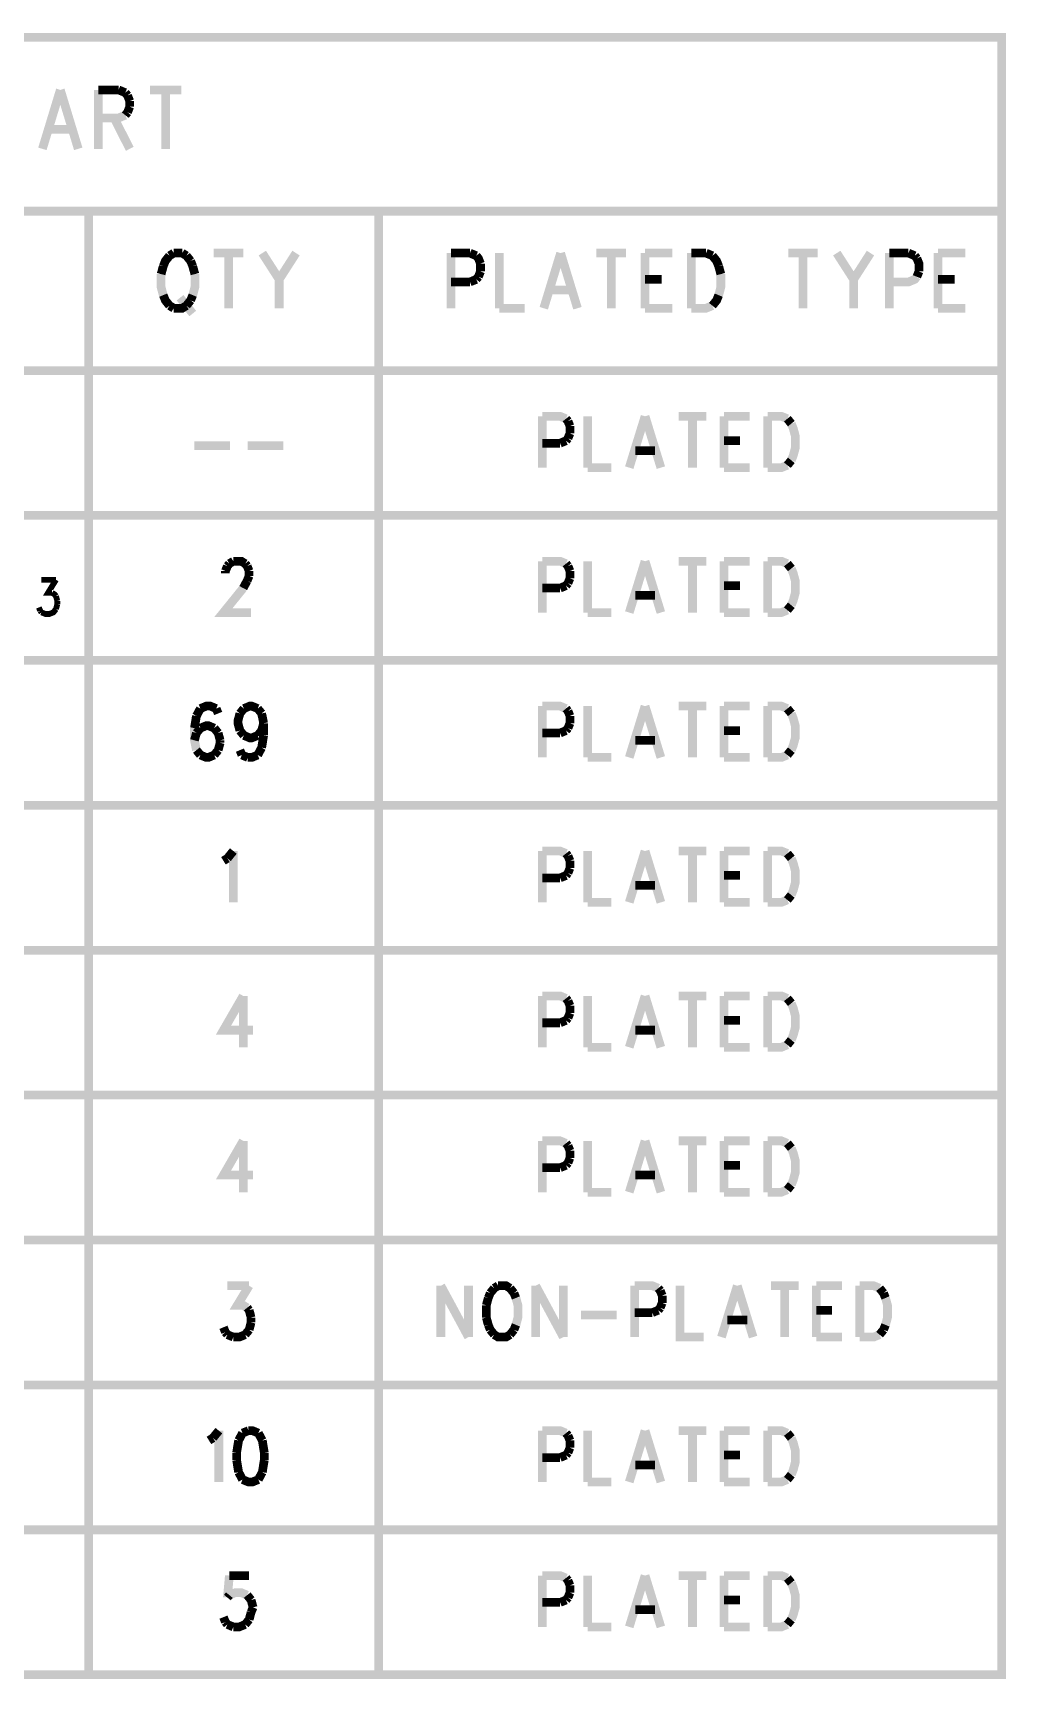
# Model space of a CAD drawing. Extents: x 7.3 to 19.8, y 4.7 to 11.6.
# Drawn here: x 18.079 to 19.758, y 5.067 to 7.908 of the extents above; entities that cross this region are included whole.
import ezdxf

# ---------------------------------------------------------------- set-up
doc = ezdxf.new("R2010")
doc.units = 0
doc.layers.add('DD_PHO', color=6, linetype='CONTINUOUS')

msp = doc.modelspace()

# ---------------------------------------------------------------- linework, layer by layer
at = {"layer": 'DD_PHO'}
for points, const_width in [([(16.1, 7.9), (16.1, 5.075), (19.75, 5.075), (19.75, 7.9), (16.1, 7.9)], 0.015), ([(18.12613, 7.80921), (18.09522, 7.7075)], 0.015), ([(18.12613, 7.80921), (18.15704, 7.7075)], 0.015), ([(18.19181, 7.80921), (18.19181, 7.7075)], 0.015), ([(18.19181, 7.80921), (18.22659, 7.80921)], 0.015), ([(18.22659, 7.80921), (18.23818, 7.80437)], 0.015), ([(18.23818, 7.80437), (18.24204, 7.79953)], 0.015), ([(18.28068, 7.80921), (18.33477, 7.80921)], 0.015), ([(18.30772, 7.80921), (18.30772, 7.7075)], 0.015), ([(18.24204, 7.79953), (18.2459, 7.78984)], 0.015), ([(18.2459, 7.78015), (18.24204, 7.77046)], 0.015), ([(18.2459, 7.78984), (18.2459, 7.78015)], 0.015), ([(18.23818, 7.76562), (18.22659, 7.76078), (18.19181, 7.76078)], 0.015), ([(18.21886, 7.76078), (18.2459, 7.7075)], 0.015), ([(18.24204, 7.77046), (18.23818, 7.76562)], 0.015), ([(18.10681, 7.7414), (18.14545, 7.7414)], 0.015), ([(16.1, 7.6), (19.75, 7.6)], 0.015), ([(18.175, 7.6), (18.175, 5.075)], 0.015), ([(18.675, 7.6), (18.675, 5.075)], 0.015), ([(18.31454, 7.52312), (18.30727, 7.51406), (18.30363, 7.505)], 0.015), ([(18.32181, 7.52765), (18.31454, 7.52312)], 0.015), ([(18.33636, 7.52765), (18.32181, 7.52765)], 0.015), ([(18.34363, 7.52312), (18.33636, 7.52765)], 0.015), ([(18.3509, 7.51406), (18.34363, 7.52312)], 0.015), ([(18.3909, 7.52765), (18.44181, 7.52765)], 0.015), ([(18.41636, 7.52765), (18.41636, 7.4325)], 0.015), ([(18.47454, 7.52765), (18.50363, 7.48234)], 0.015), ([(18.53272, 7.52765), (18.50363, 7.48234)], 0.015), ([(18.8, 7.52765), (18.8, 7.4325)], 0.015), ([(18.8, 7.52765), (18.83272, 7.52765)], 0.015), ([(18.83272, 7.52765), (18.84363, 7.52312)], 0.015), ([(18.84363, 7.52312), (18.84727, 7.51859), (18.8509, 7.50953)], 0.015), ([(18.88363, 7.52765), (18.88363, 7.4325)], 0.015), ([(18.98909, 7.52765), (18.96, 7.4325)], 0.015), ([(18.98909, 7.52765), (19.01818, 7.4325)], 0.015), ([(19.0509, 7.52765), (19.10181, 7.52765)], 0.015), ([(19.07636, 7.52765), (19.07636, 7.4325)], 0.015), ([(19.13454, 7.52765), (19.13454, 7.4325)], 0.015), ([(19.13454, 7.52765), (19.18181, 7.52765)], 0.015), ([(19.21454, 7.52765), (19.21454, 7.4325)], 0.015), ([(19.21454, 7.52765), (19.24, 7.52765)], 0.015), ([(19.24, 7.52765), (19.2509, 7.52312)], 0.015), ([(19.2509, 7.52312), (19.25818, 7.51406), (19.26181, 7.505)], 0.015), ([(19.38181, 7.52765), (19.43272, 7.52765)], 0.015), ([(19.40727, 7.52765), (19.40727, 7.4325)], 0.015), ([(19.46545, 7.52765), (19.49454, 7.48234)], 0.015), ([(19.52363, 7.52765), (19.49454, 7.48234)], 0.015), ([(19.55636, 7.52765), (19.55636, 7.4325)], 0.015), ([(19.55636, 7.52765), (19.58909, 7.52765)], 0.015), ([(19.58909, 7.52765), (19.6, 7.52312)], 0.015), ([(19.6, 7.52312), (19.60363, 7.51859)], 0.015), ([(19.60363, 7.51859), (19.60727, 7.50953), (19.60727, 7.49593)], 0.015), ([(19.64, 7.52765), (19.64, 7.4325)], 0.015), ([(19.64, 7.52765), (19.68727, 7.52765)], 0.015), ([(18.30363, 7.505), (18.3, 7.4914)], 0.015), ([(18.3, 7.4914), (18.3, 7.46875), (18.30363, 7.45515)], 0.015), ([(18.35454, 7.505), (18.3509, 7.51406)], 0.015), ([(18.35818, 7.4914), (18.35454, 7.505)], 0.015), ([(18.35454, 7.45515), (18.35818, 7.46875), (18.35818, 7.4914)], 0.015), ([(18.8509, 7.49593), (18.84727, 7.48687)], 0.015), ([(18.8509, 7.50953), (18.8509, 7.49593)], 0.015), ([(19.26181, 7.505), (19.26545, 7.4914)], 0.015), ([(19.26545, 7.4914), (19.26545, 7.46875), (19.26181, 7.45515)], 0.015), ([(19.60727, 7.49593), (19.60363, 7.48687)], 0.015), ([(18.50363, 7.48234), (18.50363, 7.4325)], 0.015), ([(18.83272, 7.47781), (18.8, 7.47781)], 0.015), ([(18.84363, 7.48234), (18.83272, 7.47781)], 0.015), ([(18.84727, 7.48687), (18.84363, 7.48234)], 0.015), ([(18.9709, 7.46421), (19.00727, 7.46421)], 0.015), ([(19.13454, 7.48234), (19.16363, 7.48234)], 0.015), ([(19.49454, 7.48234), (19.49454, 7.4325)], 0.015), ([(19.60363, 7.48687), (19.6, 7.48234), (19.58909, 7.47781), (19.55636, 7.47781)], 0.015), ([(19.64, 7.48234), (19.66909, 7.48234)], 0.015), ([(18.30363, 7.45515), (18.30727, 7.44609), (18.31454, 7.43703)], 0.015), ([(18.31454, 7.43703), (18.32181, 7.4325)], 0.015), ([(18.32181, 7.4325), (18.33636, 7.4325), (18.34363, 7.43703)], 0.015), ([(18.33272, 7.45062), (18.35454, 7.42343)], 0.015), ([(18.34363, 7.43703), (18.3509, 7.44609)], 0.015), ([(18.3509, 7.44609), (18.35454, 7.45515)], 0.015), ([(19.2509, 7.43703), (19.24, 7.4325), (19.21454, 7.4325)], 0.015), ([(19.26181, 7.45515), (19.25818, 7.44609), (19.2509, 7.43703)], 0.015), ([(18.88363, 7.4325), (18.92727, 7.4325)], 0.015), ([(19.13454, 7.4325), (19.18181, 7.4325)], 0.015), ([(19.64, 7.4325), (19.68727, 7.4325)], 0.015), ([(19.75, 7.325), (16.1, 7.325)], 0.015), ([(18.9575, 7.24609), (18.9575, 7.1575)], 0.015), ([(18.9575, 7.24609), (18.98818, 7.24609), (18.9984, 7.24187)], 0.015), ([(18.9984, 7.24187), (19.00181, 7.23765)], 0.015), ([(19.00181, 7.23765), (19.00522, 7.22921)], 0.015), ([(19.0359, 7.24609), (19.0359, 7.1575)], 0.015), ([(19.13477, 7.24609), (19.1075, 7.1575)], 0.015), ([(19.13477, 7.24609), (19.16204, 7.1575)], 0.015), ([(19.19272, 7.24609), (19.24045, 7.24609)], 0.015), ([(19.21659, 7.24609), (19.21659, 7.1575)], 0.015), ([(19.27113, 7.24609), (19.27113, 7.1575)], 0.015), ([(19.27113, 7.24609), (19.31545, 7.24609)], 0.015), ([(19.34613, 7.24609), (19.34613, 7.1575)], 0.015), ([(19.34613, 7.24609), (19.37, 7.24609), (19.38022, 7.24187)], 0.015), ([(19.38022, 7.24187), (19.38704, 7.23343)], 0.015), ([(19.00181, 7.20812), (18.9984, 7.2039)], 0.015), ([(19.00522, 7.21656), (19.00181, 7.20812)], 0.015), ([(19.00522, 7.22921), (19.00522, 7.21656)], 0.015), ([(19.38704, 7.23343), (19.39045, 7.225), (19.39386, 7.21234), (19.39386, 7.19125), (19.39045, 7.17859), (19.38704, 7.17015)], 0.015), ([(18.3575, 7.19546), (18.41886, 7.19546)], 0.015), ([(18.44954, 7.19546), (18.5109, 7.19546)], 0.015), ([(18.98818, 7.19968), (18.9575, 7.19968)], 0.015), ([(18.9984, 7.2039), (18.98818, 7.19968)], 0.015), ([(19.11772, 7.18703), (19.15181, 7.18703)], 0.015), ([(19.27113, 7.2039), (19.2984, 7.2039)], 0.015), ([(19.0359, 7.1575), (19.07681, 7.1575)], 0.015), ([(19.27113, 7.1575), (19.31545, 7.1575)], 0.015), ([(19.38022, 7.16171), (19.37, 7.1575), (19.34613, 7.1575)], 0.015), ([(19.38704, 7.17015), (19.38022, 7.16171)], 0.015), ([(16.1, 7.075), (19.75, 7.075)], 0.015), ([(18.4109, 6.97921), (18.41431, 6.98765)], 0.015), ([(18.4109, 6.975), (18.4109, 6.97921)], 0.015), ([(18.41431, 6.98765), (18.41772, 6.99187)], 0.015), ([(18.41772, 6.99187), (18.42454, 6.99609)], 0.015), ([(18.42454, 6.99609), (18.43818, 6.99609), (18.445, 6.99187)], 0.015), ([(18.445, 6.99187), (18.4484, 6.98765)], 0.015), ([(18.4484, 6.98765), (18.45181, 6.97921)], 0.015), ([(18.45181, 6.97921), (18.45181, 6.97078)], 0.015), ([(18.9575, 6.99609), (18.9575, 6.9075)], 0.015), ([(18.9575, 6.99609), (18.98818, 6.99609), (18.9984, 6.99187)], 0.015), ([(18.9984, 6.99187), (19.00181, 6.98765)], 0.015), ([(19.00181, 6.98765), (19.00522, 6.97921)], 0.015), ([(19.00522, 6.97921), (19.00522, 6.96656)], 0.015), ([(19.0359, 6.99609), (19.0359, 6.9075)], 0.015), ([(19.13477, 6.99609), (19.1075, 6.9075)], 0.015), ([(19.13477, 6.99609), (19.16204, 6.9075)], 0.015), ([(19.19272, 6.99609), (19.24045, 6.99609)], 0.015), ([(19.21659, 6.99609), (19.21659, 6.9075)], 0.015), ([(19.27113, 6.99609), (19.27113, 6.9075)], 0.015), ([(19.27113, 6.99609), (19.31545, 6.99609)], 0.015), ([(19.34613, 6.99609), (19.34613, 6.9075)], 0.015), ([(19.34613, 6.99609), (19.37, 6.99609), (19.38022, 6.99187)], 0.015), ([(19.38022, 6.99187), (19.38704, 6.98343)], 0.015), ([(19.38704, 6.98343), (19.39045, 6.975), (19.39386, 6.96234), (19.39386, 6.94125), (19.39045, 6.92859), (19.38704, 6.92015)], 0.015), ([(18.09363, 6.96406), (18.11863, 6.96406)], 0.01), ([(18.11863, 6.96406), (18.105, 6.94156), (18.11181, 6.94156)], 0.01), ([(18.4484, 6.96234), (18.44159, 6.94968)], 0.015), ([(18.45181, 6.97078), (18.4484, 6.96234)], 0.015), ([(18.9984, 6.9539), (18.98818, 6.94968)], 0.015), ([(19.00181, 6.95812), (18.9984, 6.9539)], 0.015), ([(19.00522, 6.96656), (19.00181, 6.95812)], 0.015), ([(19.27113, 6.9539), (19.2984, 6.9539)], 0.015), ([(18.11181, 6.94156), (18.11636, 6.93875), (18.11863, 6.93593)], 0.01), ([(18.11863, 6.93593), (18.1209, 6.9275)], 0.01), ([(18.1209, 6.9275), (18.1209, 6.92187)], 0.01), ([(18.44159, 6.94968), (18.4075, 6.9075), (18.45522, 6.9075)], 0.015), ([(18.98818, 6.94968), (18.9575, 6.94968)], 0.015), ([(19.11772, 6.93703), (19.15181, 6.93703)], 0.015), ([(18.09136, 6.91062), (18.08909, 6.91625)], 0.01), ([(18.09363, 6.90781), (18.09136, 6.91062)], 0.01), ([(18.11863, 6.91343), (18.11409, 6.90781), (18.10727, 6.905), (18.10045, 6.905), (18.09363, 6.90781)], 0.01), ([(18.1209, 6.92187), (18.11863, 6.91343)], 0.01), ([(19.0359, 6.9075), (19.07681, 6.9075)], 0.015), ([(19.27113, 6.9075), (19.31545, 6.9075)], 0.015), ([(19.38022, 6.91171), (19.37, 6.9075), (19.34613, 6.9075)], 0.015), ([(19.38704, 6.92015), (19.38022, 6.91171)], 0.015), ([(16.1, 6.825), (19.75, 6.825)], 0.015), ([(18.3609, 6.72921), (18.3575, 6.70812)], 0.015), ([(18.36772, 6.74187), (18.3609, 6.72921)], 0.015), ([(18.395, 6.74187), (18.38477, 6.74609), (18.37795, 6.74609), (18.36772, 6.74187)], 0.015), ([(18.3984, 6.73343), (18.395, 6.74187)], 0.015), ([(18.4359, 6.7039), (18.4325, 6.71656), (18.4325, 6.72078), (18.4359, 6.73343)], 0.015), ([(18.4359, 6.73343), (18.44272, 6.74187)], 0.015), ([(18.44272, 6.74187), (18.45295, 6.74609), (18.45636, 6.74609), (18.46659, 6.74187)], 0.015), ([(18.46659, 6.74187), (18.4734, 6.73343)], 0.015), ([(18.4734, 6.73343), (18.47681, 6.71656)], 0.015), ([(18.9575, 6.74609), (18.9575, 6.6575)], 0.015), ([(18.9575, 6.74609), (18.98818, 6.74609), (18.9984, 6.74187)], 0.015), ([(18.9984, 6.74187), (19.00181, 6.73765)], 0.015), ([(19.00181, 6.73765), (19.00522, 6.72921)], 0.015), ([(19.00522, 6.72921), (19.00522, 6.71656)], 0.015), ([(19.0359, 6.74609), (19.0359, 6.6575)], 0.015), ([(19.13477, 6.74609), (19.1075, 6.6575)], 0.015), ([(19.13477, 6.74609), (19.16204, 6.6575)], 0.015), ([(19.19272, 6.74609), (19.24045, 6.74609)], 0.015), ([(19.21659, 6.74609), (19.21659, 6.6575)], 0.015), ([(19.27113, 6.74609), (19.27113, 6.6575)], 0.015), ([(19.27113, 6.74609), (19.31545, 6.74609)], 0.015), ([(19.34613, 6.74609), (19.34613, 6.6575)], 0.015), ([(19.34613, 6.74609), (19.37, 6.74609), (19.38022, 6.74187)], 0.015), ([(19.38022, 6.74187), (19.38704, 6.73343)], 0.015), ([(19.38704, 6.73343), (19.39045, 6.725), (19.39386, 6.71234), (19.39386, 6.69125), (19.39045, 6.67859), (19.38704, 6.67015)], 0.015), ([(18.3575, 6.70812), (18.3575, 6.68703), (18.3609, 6.67015)], 0.015), ([(18.3609, 6.69968), (18.3575, 6.68703)], 0.015), ([(18.36772, 6.70812), (18.3609, 6.69968)], 0.015), ([(18.39159, 6.70812), (18.38136, 6.71234), (18.37795, 6.71234), (18.36772, 6.70812)], 0.015), ([(18.3984, 6.69968), (18.39159, 6.70812)], 0.015), ([(18.40181, 6.68703), (18.3984, 6.69968)], 0.015), ([(18.44272, 6.69546), (18.4359, 6.7039)], 0.015), ([(18.46659, 6.69546), (18.45636, 6.69125), (18.45295, 6.69125), (18.44272, 6.69546)], 0.015), ([(18.4734, 6.7039), (18.46659, 6.69546)], 0.015), ([(18.47681, 6.71656), (18.4734, 6.7039)], 0.015), ([(18.47681, 6.69546), (18.4734, 6.67437)], 0.015), ([(18.47681, 6.71656), (18.47681, 6.69546)], 0.015), ([(18.98818, 6.69968), (18.9575, 6.69968)], 0.015), ([(18.9984, 6.7039), (18.98818, 6.69968)], 0.015), ([(19.00181, 6.70812), (18.9984, 6.7039)], 0.015), ([(19.00522, 6.71656), (19.00181, 6.70812)], 0.015), ([(19.27113, 6.7039), (19.2984, 6.7039)], 0.015), ([(18.3609, 6.67015), (18.36772, 6.66171)], 0.015), ([(18.39159, 6.66171), (18.3984, 6.67015)], 0.015), ([(18.3984, 6.67015), (18.40181, 6.68281)], 0.015), ([(18.40181, 6.68281), (18.40181, 6.68703)], 0.015), ([(18.43931, 6.66171), (18.4359, 6.67015)], 0.015), ([(18.4734, 6.67437), (18.46659, 6.66171)], 0.015), ([(19.11772, 6.68703), (19.15181, 6.68703)], 0.015), ([(19.38704, 6.67015), (19.38022, 6.66171)], 0.015), ([(18.36772, 6.66171), (18.37795, 6.6575), (18.38136, 6.6575), (18.39159, 6.66171)], 0.015), ([(18.44954, 6.6575), (18.43931, 6.66171)], 0.015), ([(18.46659, 6.66171), (18.45636, 6.6575), (18.44954, 6.6575)], 0.015), ([(19.0359, 6.6575), (19.07681, 6.6575)], 0.015), ([(19.27113, 6.6575), (19.31545, 6.6575)], 0.015), ([(19.38022, 6.66171), (19.37, 6.6575), (19.34613, 6.6575)], 0.015), ([(16.1, 6.575), (19.75, 6.575)], 0.015), ([(18.4075, 6.47921), (18.41431, 6.48343)], 0.015), ([(18.41431, 6.48343), (18.42454, 6.49609)], 0.015), ([(18.42454, 6.49609), (18.42454, 6.4075)], 0.015), ([(18.9575, 6.49609), (18.9575, 6.4075)], 0.015), ([(18.9575, 6.49609), (18.98818, 6.49609), (18.9984, 6.49187)], 0.015), ([(18.9984, 6.49187), (19.00181, 6.48765)], 0.015), ([(19.00181, 6.48765), (19.00522, 6.47921)], 0.015), ([(19.00522, 6.47921), (19.00522, 6.46656)], 0.015), ([(19.0359, 6.49609), (19.0359, 6.4075)], 0.015), ([(19.13477, 6.49609), (19.1075, 6.4075)], 0.015), ([(19.13477, 6.49609), (19.16204, 6.4075)], 0.015), ([(19.19272, 6.49609), (19.24045, 6.49609)], 0.015), ([(19.21659, 6.49609), (19.21659, 6.4075)], 0.015), ([(19.27113, 6.49609), (19.27113, 6.4075)], 0.015), ([(19.27113, 6.49609), (19.31545, 6.49609)], 0.015), ([(19.34613, 6.49609), (19.34613, 6.4075)], 0.015), ([(19.34613, 6.49609), (19.37, 6.49609), (19.38022, 6.49187)], 0.015), ([(19.38022, 6.49187), (19.38704, 6.48343)], 0.015), ([(19.38704, 6.48343), (19.39045, 6.475), (19.39386, 6.46234), (19.39386, 6.44125), (19.39045, 6.42859), (19.38704, 6.42015)], 0.015), ([(18.98818, 6.44968), (18.9575, 6.44968)], 0.015), ([(18.9984, 6.4539), (18.98818, 6.44968)], 0.015), ([(19.00181, 6.45812), (18.9984, 6.4539)], 0.015), ([(19.00522, 6.46656), (19.00181, 6.45812)], 0.015), ([(19.27113, 6.4539), (19.2984, 6.4539)], 0.015), ([(19.11772, 6.43703), (19.15181, 6.43703)], 0.015), ([(19.38022, 6.41171), (19.37, 6.4075), (19.34613, 6.4075)], 0.015), ([(19.38704, 6.42015), (19.38022, 6.41171)], 0.015), ([(19.0359, 6.4075), (19.07681, 6.4075)], 0.015), ([(19.27113, 6.4075), (19.31545, 6.4075)], 0.015), ([(16.1, 6.325), (19.75, 6.325)], 0.015), ([(18.44159, 6.24609), (18.4075, 6.18703), (18.45863, 6.18703)], 0.015), ([(18.44159, 6.24609), (18.44159, 6.1575)], 0.015), ([(18.9575, 6.24609), (18.9575, 6.1575)], 0.015), ([(18.9575, 6.24609), (18.98818, 6.24609), (18.9984, 6.24187)], 0.015), ([(18.9984, 6.24187), (19.00181, 6.23765)], 0.015), ([(19.0359, 6.24609), (19.0359, 6.1575)], 0.015), ([(19.13477, 6.24609), (19.1075, 6.1575)], 0.015), ([(19.13477, 6.24609), (19.16204, 6.1575)], 0.015), ([(19.19272, 6.24609), (19.24045, 6.24609)], 0.015), ([(19.21659, 6.24609), (19.21659, 6.1575)], 0.015), ([(19.27113, 6.24609), (19.27113, 6.1575)], 0.015), ([(19.27113, 6.24609), (19.31545, 6.24609)], 0.015), ([(19.34613, 6.24609), (19.34613, 6.1575)], 0.015), ([(19.34613, 6.24609), (19.37, 6.24609), (19.38022, 6.24187)], 0.015), ([(19.38022, 6.24187), (19.38704, 6.23343)], 0.015), ([(19.00181, 6.23765), (19.00522, 6.22921)], 0.015), ([(19.00522, 6.21656), (19.00181, 6.20812)], 0.015), ([(19.00522, 6.22921), (19.00522, 6.21656)], 0.015), ([(19.38704, 6.23343), (19.39045, 6.225), (19.39386, 6.21234), (19.39386, 6.19125), (19.39045, 6.17859), (19.38704, 6.17015)], 0.015), ([(18.98818, 6.19968), (18.9575, 6.19968)], 0.015), ([(18.9984, 6.2039), (18.98818, 6.19968)], 0.015), ([(19.00181, 6.20812), (18.9984, 6.2039)], 0.015), ([(19.11772, 6.18703), (19.15181, 6.18703)], 0.015), ([(19.27113, 6.2039), (19.2984, 6.2039)], 0.015), ([(19.0359, 6.1575), (19.07681, 6.1575)], 0.015), ([(19.27113, 6.1575), (19.31545, 6.1575)], 0.015), ([(19.38022, 6.16171), (19.37, 6.1575), (19.34613, 6.1575)], 0.015), ([(19.38704, 6.17015), (19.38022, 6.16171)], 0.015), ([(16.1, 6.075), (19.75, 6.075)], 0.015), ([(18.44159, 5.99609), (18.4075, 5.93703), (18.45863, 5.93703)], 0.015), ([(18.44159, 5.99609), (18.44159, 5.9075)], 0.015), ([(18.9575, 5.99609), (18.9575, 5.9075)], 0.015), ([(18.9575, 5.99609), (18.98818, 5.99609), (18.9984, 5.99187)], 0.015), ([(18.9984, 5.99187), (19.00181, 5.98765)], 0.015), ([(19.00181, 5.98765), (19.00522, 5.97921)], 0.015), ([(19.0359, 5.99609), (19.0359, 5.9075)], 0.015), ([(19.13477, 5.99609), (19.1075, 5.9075)], 0.015), ([(19.13477, 5.99609), (19.16204, 5.9075)], 0.015), ([(19.19272, 5.99609), (19.24045, 5.99609)], 0.015), ([(19.21659, 5.99609), (19.21659, 5.9075)], 0.015), ([(19.27113, 5.99609), (19.27113, 5.9075)], 0.015), ([(19.27113, 5.99609), (19.31545, 5.99609)], 0.015), ([(19.34613, 5.99609), (19.34613, 5.9075)], 0.015), ([(19.34613, 5.99609), (19.37, 5.99609), (19.38022, 5.99187)], 0.015), ([(19.38022, 5.99187), (19.38704, 5.98343)], 0.015), ([(19.00181, 5.95812), (18.9984, 5.9539)], 0.015), ([(19.00522, 5.96656), (19.00181, 5.95812)], 0.015), ([(19.00522, 5.97921), (19.00522, 5.96656)], 0.015), ([(19.38704, 5.98343), (19.39045, 5.975), (19.39386, 5.96234), (19.39386, 5.94125), (19.39045, 5.92859), (19.38704, 5.92015)], 0.015), ([(18.98818, 5.94968), (18.9575, 5.94968)], 0.015), ([(18.9984, 5.9539), (18.98818, 5.94968)], 0.015), ([(19.11772, 5.93703), (19.15181, 5.93703)], 0.015), ([(19.27113, 5.9539), (19.2984, 5.9539)], 0.015), ([(19.0359, 5.9075), (19.07681, 5.9075)], 0.015), ([(19.27113, 5.9075), (19.31545, 5.9075)], 0.015), ([(19.38022, 5.91171), (19.37, 5.9075), (19.34613, 5.9075)], 0.015), ([(19.38704, 5.92015), (19.38022, 5.91171)], 0.015), ([(16.1, 5.825), (19.75, 5.825)], 0.015), ([(18.41431, 5.74609), (18.45181, 5.74609)], 0.015), ([(18.45181, 5.74609), (18.43136, 5.71234), (18.44159, 5.71234), (18.4484, 5.70812)], 0.015), ([(18.7825, 5.74609), (18.7825, 5.6575)], 0.015), ([(18.7825, 5.74609), (18.83022, 5.6575)], 0.015), ([(18.83022, 5.74609), (18.83022, 5.6575)], 0.015), ([(18.86772, 5.73343), (18.86431, 5.725)], 0.015), ([(18.87454, 5.74187), (18.86772, 5.73343)], 0.015), ([(18.88136, 5.74609), (18.87454, 5.74187)], 0.015), ([(18.90181, 5.74187), (18.895, 5.74609), (18.88136, 5.74609)], 0.015), ([(18.90863, 5.73343), (18.90181, 5.74187)], 0.015), ([(18.91204, 5.725), (18.90863, 5.73343)], 0.015), ([(18.94613, 5.74609), (18.94613, 5.6575)], 0.015), ([(18.94613, 5.74609), (18.99386, 5.6575)], 0.015), ([(18.99386, 5.74609), (18.99386, 5.6575)], 0.015), ([(19.11659, 5.74609), (19.11659, 5.6575)], 0.015), ([(19.11659, 5.74609), (19.14727, 5.74609), (19.1575, 5.74187)], 0.015), ([(19.1575, 5.74187), (19.1609, 5.73765)], 0.015), ([(19.1609, 5.73765), (19.16431, 5.72921)], 0.015), ([(19.195, 5.74609), (19.195, 5.6575), (19.2359, 5.6575)], 0.015), ([(19.29386, 5.74609), (19.26659, 5.6575)], 0.015), ([(19.29386, 5.74609), (19.32113, 5.6575)], 0.015), ([(19.35181, 5.74609), (19.39954, 5.74609)], 0.015), ([(19.37568, 5.74609), (19.37568, 5.6575)], 0.015), ([(19.43022, 5.74609), (19.43022, 5.6575)], 0.015), ([(19.43022, 5.74609), (19.47454, 5.74609)], 0.015), ([(19.50522, 5.74609), (19.50522, 5.6575)], 0.015), ([(19.50522, 5.74609), (19.52909, 5.74609), (19.53931, 5.74187)], 0.015), ([(19.53931, 5.74187), (19.54613, 5.73343)], 0.015), ([(19.54613, 5.73343), (19.54954, 5.725)], 0.015), ([(18.4484, 5.70812), (18.45181, 5.7039)], 0.015), ([(18.45181, 5.7039), (18.45522, 5.69125)], 0.015), ([(18.86431, 5.725), (18.8609, 5.71234)], 0.015), ([(18.8609, 5.71234), (18.8609, 5.69125)], 0.015), ([(18.91204, 5.67859), (18.91545, 5.69125), (18.91545, 5.71234), (18.91204, 5.725)], 0.015), ([(19.1575, 5.7039), (19.14727, 5.69968)], 0.015), ([(19.1609, 5.70812), (19.1575, 5.7039)], 0.015), ([(19.16431, 5.71656), (19.1609, 5.70812)], 0.015), ([(19.16431, 5.72921), (19.16431, 5.71656)], 0.015), ([(19.43022, 5.7039), (19.4575, 5.7039)], 0.015), ([(19.54954, 5.725), (19.55295, 5.71234), (19.55295, 5.69125), (19.54954, 5.67859)], 0.015), ([(18.4109, 5.66593), (18.4075, 5.67437)], 0.015), ([(18.45522, 5.68281), (18.45181, 5.67015)], 0.015), ([(18.45522, 5.69125), (18.45522, 5.68281)], 0.015), ([(18.8609, 5.69125), (18.86431, 5.67859)], 0.015), ([(18.86431, 5.67859), (18.86772, 5.67015)], 0.015), ([(18.90863, 5.67015), (18.91204, 5.67859)], 0.015), ([(19.02454, 5.69546), (19.0859, 5.69546)], 0.015), ([(19.14727, 5.69968), (19.11659, 5.69968)], 0.015), ([(19.27681, 5.68703), (19.3109, 5.68703)], 0.015), ([(19.54954, 5.67859), (19.54613, 5.67015)], 0.015), ([(18.41431, 5.66171), (18.4109, 5.66593)], 0.015), ([(18.42454, 5.6575), (18.41431, 5.66171)], 0.015), ([(18.445, 5.66171), (18.43477, 5.6575), (18.42454, 5.6575)], 0.015), ([(18.45181, 5.67015), (18.445, 5.66171)], 0.015), ([(18.86772, 5.67015), (18.87454, 5.66171)], 0.015), ([(18.87454, 5.66171), (18.88136, 5.6575), (18.895, 5.6575), (18.90181, 5.66171)], 0.015), ([(18.90181, 5.66171), (18.90863, 5.67015)], 0.015), ([(19.43022, 5.6575), (19.47454, 5.6575)], 0.015), ([(19.53931, 5.66171), (19.52909, 5.6575), (19.50522, 5.6575)], 0.015), ([(19.54613, 5.67015), (19.53931, 5.66171)], 0.015), ([(16.1, 5.575), (19.75, 5.575)], 0.015), ([(18.3825, 5.47921), (18.38931, 5.48343)], 0.015), ([(18.38931, 5.48343), (18.39954, 5.49609)], 0.015), ([(18.39954, 5.49609), (18.39954, 5.4075)], 0.015), ([(18.43363, 5.47921), (18.43022, 5.45812)], 0.015), ([(18.44045, 5.49187), (18.43363, 5.47921)], 0.015), ([(18.45068, 5.49609), (18.44045, 5.49187)], 0.015), ([(18.46772, 5.49187), (18.4575, 5.49609), (18.45068, 5.49609)], 0.015), ([(18.47454, 5.47921), (18.46772, 5.49187)], 0.015), ([(18.47795, 5.45812), (18.47454, 5.47921)], 0.015), ([(18.9575, 5.49609), (18.9575, 5.4075)], 0.015), ([(18.9575, 5.49609), (18.98818, 5.49609), (18.9984, 5.49187)], 0.015), ([(18.9984, 5.49187), (19.00181, 5.48765)], 0.015), ([(19.00181, 5.48765), (19.00522, 5.47921)], 0.015), ([(19.00522, 5.47921), (19.00522, 5.46656)], 0.015), ([(19.0359, 5.49609), (19.0359, 5.4075)], 0.015), ([(19.13477, 5.49609), (19.1075, 5.4075)], 0.015), ([(19.13477, 5.49609), (19.16204, 5.4075)], 0.015), ([(19.19272, 5.49609), (19.24045, 5.49609)], 0.015), ([(19.21659, 5.49609), (19.21659, 5.4075)], 0.015), ([(19.27113, 5.49609), (19.27113, 5.4075)], 0.015), ([(19.27113, 5.49609), (19.31545, 5.49609)], 0.015), ([(19.34613, 5.49609), (19.34613, 5.4075)], 0.015), ([(19.34613, 5.49609), (19.37, 5.49609), (19.38022, 5.49187)], 0.015), ([(19.38022, 5.49187), (19.38704, 5.48343)], 0.015), ([(19.38704, 5.48343), (19.39045, 5.475), (19.39386, 5.46234), (19.39386, 5.44125), (19.39045, 5.42859), (19.38704, 5.42015)], 0.015), ([(18.43022, 5.45812), (18.43022, 5.44546)], 0.015), ([(18.43022, 5.44546), (18.43363, 5.42437)], 0.015), ([(18.47454, 5.42437), (18.47795, 5.44546)], 0.015), ([(18.47795, 5.44546), (18.47795, 5.45812)], 0.015), ([(18.98818, 5.44968), (18.9575, 5.44968)], 0.015), ([(18.9984, 5.4539), (18.98818, 5.44968)], 0.015), ([(19.00181, 5.45812), (18.9984, 5.4539)], 0.015), ([(19.00522, 5.46656), (19.00181, 5.45812)], 0.015), ([(19.27113, 5.4539), (19.2984, 5.4539)], 0.015), ([(18.43363, 5.42437), (18.44045, 5.41171)], 0.015), ([(18.46772, 5.41171), (18.47454, 5.42437)], 0.015), ([(19.11772, 5.43703), (19.15181, 5.43703)], 0.015), ([(19.38704, 5.42015), (19.38022, 5.41171)], 0.015), ([(18.44045, 5.41171), (18.45068, 5.4075), (18.4575, 5.4075), (18.46772, 5.41171)], 0.015), ([(19.0359, 5.4075), (19.07681, 5.4075)], 0.015), ([(19.27113, 5.4075), (19.31545, 5.4075)], 0.015), ([(19.38022, 5.41171), (19.37, 5.4075), (19.34613, 5.4075)], 0.015), ([(16.1, 5.325), (19.75, 5.325)], 0.015), ([(18.41772, 5.24609), (18.41431, 5.20812)], 0.015), ([(18.45181, 5.24609), (18.41772, 5.24609)], 0.015), ([(18.9575, 5.24609), (18.9575, 5.1575)], 0.015), ([(18.9575, 5.24609), (18.98818, 5.24609), (18.9984, 5.24187)], 0.015), ([(18.9984, 5.24187), (19.00181, 5.23765)], 0.015), ([(19.00181, 5.23765), (19.00522, 5.22921)], 0.015), ([(19.00522, 5.22921), (19.00522, 5.21656)], 0.015), ([(19.0359, 5.24609), (19.0359, 5.1575)], 0.015), ([(19.13477, 5.24609), (19.1075, 5.1575)], 0.015), ([(19.13477, 5.24609), (19.16204, 5.1575)], 0.015), ([(19.19272, 5.24609), (19.24045, 5.24609)], 0.015), ([(19.21659, 5.24609), (19.21659, 5.1575)], 0.015), ([(19.27113, 5.24609), (19.27113, 5.1575)], 0.015), ([(19.27113, 5.24609), (19.31545, 5.24609)], 0.015), ([(19.34613, 5.24609), (19.34613, 5.1575)], 0.015), ([(19.34613, 5.24609), (19.37, 5.24609), (19.38022, 5.24187)], 0.015), ([(19.38022, 5.24187), (19.38704, 5.23343)], 0.015), ([(19.38704, 5.23343), (19.39045, 5.225), (19.39386, 5.21234), (19.39386, 5.19125), (19.39045, 5.17859), (19.38704, 5.17015)], 0.015), ([(18.41431, 5.20812), (18.41772, 5.21234)], 0.015), ([(18.41772, 5.21234), (18.42795, 5.21656), (18.43818, 5.21656), (18.4484, 5.21234)], 0.015), ([(18.4484, 5.21234), (18.45522, 5.2039)], 0.015), ([(18.45522, 5.2039), (18.45863, 5.19125)], 0.015), ([(18.45863, 5.19125), (18.45522, 5.18281)], 0.015), ([(18.98818, 5.19968), (18.9575, 5.19968)], 0.015), ([(18.9984, 5.2039), (18.98818, 5.19968)], 0.015), ([(19.00181, 5.20812), (18.9984, 5.2039)], 0.015), ([(19.00522, 5.21656), (19.00181, 5.20812)], 0.015), ([(19.27113, 5.2039), (19.2984, 5.2039)], 0.015), ([(18.4109, 5.16593), (18.4075, 5.17437)], 0.015), ([(18.41431, 5.16171), (18.4109, 5.16593)], 0.015), ([(18.42454, 5.1575), (18.41431, 5.16171)], 0.015), ([(18.445, 5.16171), (18.43477, 5.1575), (18.42454, 5.1575)], 0.015), ([(18.45181, 5.17015), (18.445, 5.16171)], 0.015), ([(18.45522, 5.18281), (18.45181, 5.17015)], 0.015), ([(19.11772, 5.18703), (19.15181, 5.18703)], 0.015), ([(19.38022, 5.16171), (19.37, 5.1575), (19.34613, 5.1575)], 0.015), ([(19.38704, 5.17015), (19.38022, 5.16171)], 0.015), ([(19.0359, 5.1575), (19.07681, 5.1575)], 0.015), ([(19.27113, 5.1575), (19.31545, 5.1575)], 0.015)]:
    msp.add_lwpolyline(points, dxfattribs=dict(at, const_width=const_width))

doc.saveas('drawing.dxf')
